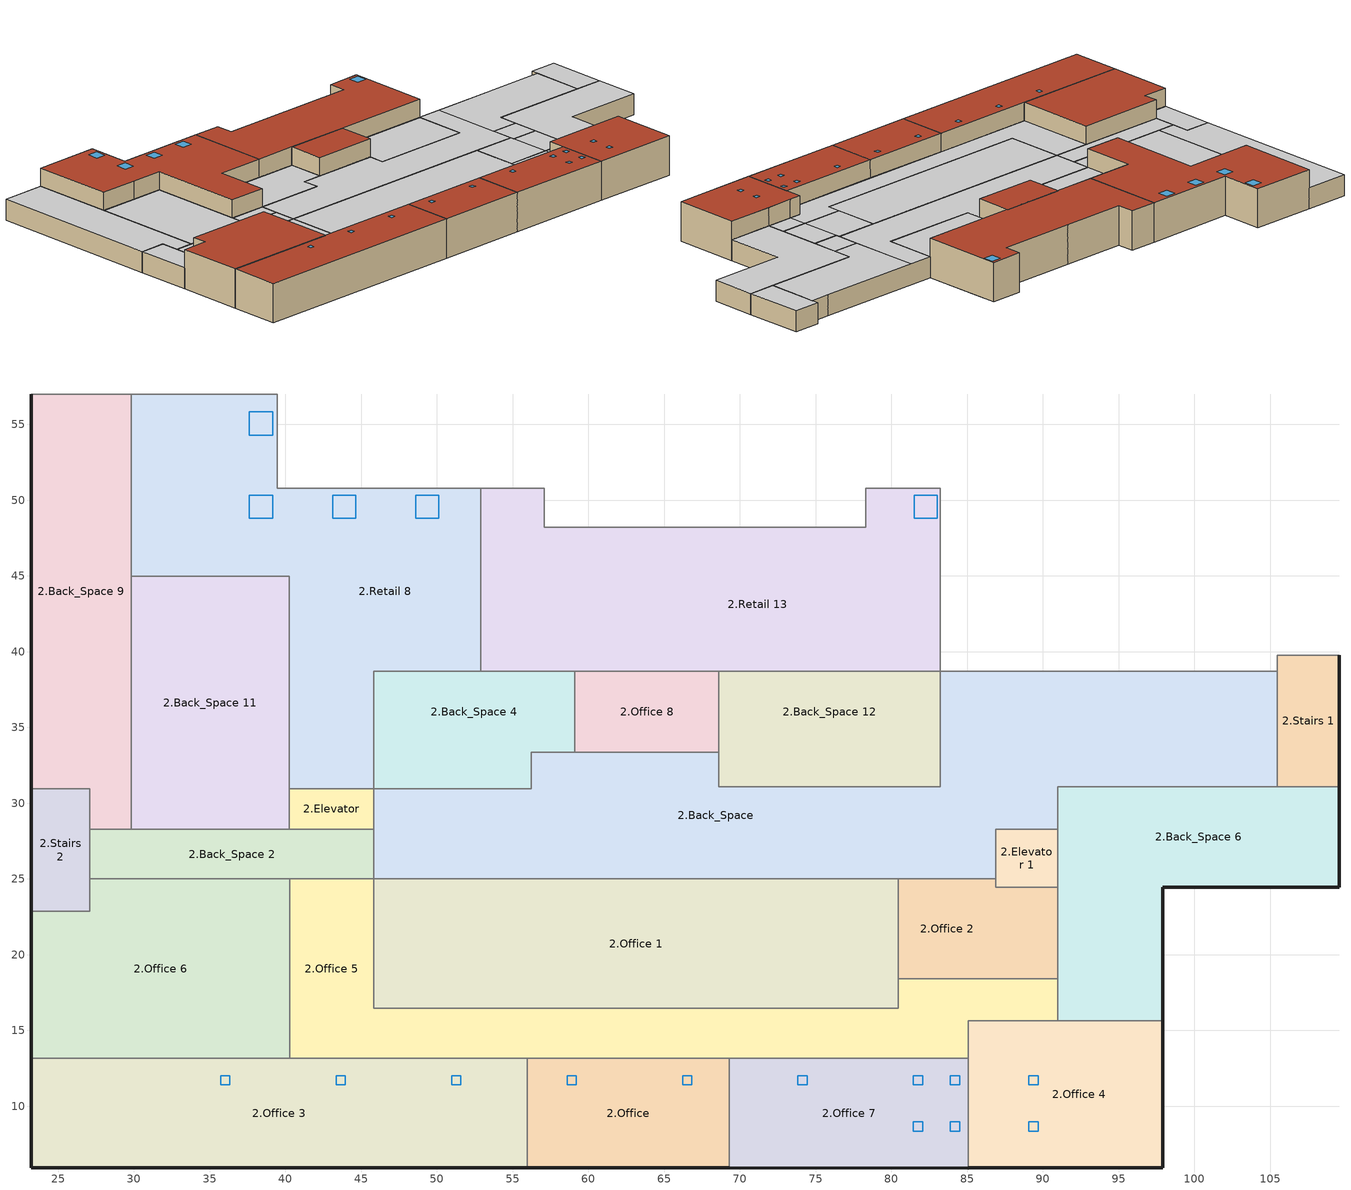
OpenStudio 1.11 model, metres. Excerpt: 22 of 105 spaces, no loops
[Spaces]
2.Office 3
 floor to 1M.Back_Space: 55.94,13.16 55.94,5.92 23.21,5.92 23.21,13.16 z6.1
 wall outside: 23.21,13.16 23.21,5.92 55.94,5.92 z6.1:11.8
 wall to 2.Office 6: 40.27,13.16 23.21,13.16 z6.1:11.8
 wall to 2.Office 5: 55.94,13.16 40.27,13.16 z6.1:9.14
 wall to 2.Office: 55.94,5.92 55.94,13.16 z6.1:11.8
 wall to 2M.Back_Space 2: 55.94,13.16 40.27,13.16 z9.14:11.8
 roof outside: 23.21,5.92 55.94,5.92 55.94,13.16 23.21,13.16 z11.8
 skylight (Tubular Skylight): 51.58,11.41 51.58,12.02 50.97,12.02 50.97,11.41 z11.8; 36.34,11.41 36.34,12.02 35.73,12.02 35.73,11.41 z11.8; 43.96,11.41 43.96,12.02 43.35,12.02 43.35,11.41 z11.8
2.Office
 floor to 1M.Back_Space: 69.3,13.16 69.3,5.92 55.94,5.92 55.94,13.16 z6.1
 wall outside: 55.94,5.92 69.3,5.92 z6.1:11.8
 wall to 2.Office 5: 69.3,13.16 55.94,13.16 z6.1:9.14
 wall to 2.Office 7: 69.3,5.92 69.3,13.16 z6.1:11.8
 wall to 2M.Back_Space 2: 69.3,13.16 55.94,13.16 z9.14:11.8
 roof outside: 55.94,5.92 69.3,5.92 69.3,13.16 55.94,13.16 z11.8
 skylight (Tubular Skylight): 59.2,11.41 59.2,12.02 58.59,12.02 58.59,11.41 z11.8; 66.82,11.41 66.82,12.02 66.21,12.02 66.21,11.41 z11.8
2.Office 7
 floor to 1M.Back_Space: 85.08,13.16 85.08,5.92 69.3,5.92 69.3,13.16 z6.1
 wall outside: 69.3,5.92 85.08,5.92 z6.1:11.8
 wall to 2.Office 5: 85.08,13.16 69.3,13.16 z6.1:9.14
 wall to 2.Office 4: 85.08,5.92 85.08,13.16 z6.1:11.8
 wall to 2M.Back_Space 2: 85.08,13.16 69.3,13.16 z9.14:11.8
 roof outside: 85.08,5.92 85.08,13.16 69.3,13.16 69.3,5.92 z11.8
 skylight (Tubular Skylight): 74.44,11.41 74.44,12.02 73.83,12.02 73.83,11.41 z11.8; 82.06,11.41 82.06,12.02 81.45,12.02 81.45,11.41 z11.8; 84.49,11.41 84.49,12.02 83.88,12.02 83.88,11.41 z11.8; 84.49,8.36 84.49,8.97 83.88,8.97 83.88,8.36 z11.8; 82.06,8.36 82.06,8.97 81.45,8.97 81.45,8.36 z11.8
2.Office 4
 floor ground: 97.91,15.66 97.91,5.92 86.88,5.92 86.88,15.66 z6.1
 floor to 1M.Back_Space: 86.88,15.66 86.88,5.92 85.08,5.92 85.08,15.66 z6.1
 wall outside: 85.08,5.92 97.91,5.92 97.91,15.66 z6.1:11.8
 wall to 2M.Back_Space 2: 86.88,15.66 85.08,15.66 85.08,13.16 z9.14:11.8
 wall to 2M.Back_Space 1: 97.91,15.66 90.96,15.66 86.88,15.66 z9.14:11.8
 wall to 2.Office 5: 90.96,15.66 85.08,15.66 85.08,13.16 z6.1:9.14
 wall to 2.Back_Space 6: 97.91,15.66 90.96,15.66 z6.1:9.14
 roof outside: 85.08,5.92 97.91,5.92 97.91,15.66 85.08,15.66 z11.8
 skylight (Tubular Skylight): 89.68,8.36 89.68,8.97 89.07,8.97 89.07,8.36 z11.8; 89.68,11.41 89.68,12.02 89.07,12.02 89.07,11.41 z11.8
2.Office 6
 floor to 1M.Back_Space: 40.27,25 40.27,13.16 23.21,13.16 23.21,22.86 27.08,22.86 27.08,25 z6.1
 wall outside: 23.21,22.86 23.21,13.16 z6.1:11.8
 wall to 2M.Back_Space 2: 40.27,13.16 40.27,25 27.08,25 z9.14:11.8
 wall to 2M.Stairs 1: 27.08,25 27.08,22.86 23.21,22.86 z9.14:11.8
 wall to 2.Stairs 2: 27.08,25 27.08,22.86 23.21,22.86 z6.1:9.14
 wall to 2.Office 5: 40.27,13.16 40.27,25 z6.1:9.14
 wall to 2.Back_Space 2: 40.27,25 27.08,25 z6.1:9.14
 roof outside: 23.21,13.16 40.27,13.16 40.27,25 27.08,25 27.08,22.86 23.21,22.86 z11.8
2.Retail 8
 floor to 1.Retail 10: 39.45,57.01 39.45,47.53 52.9,47.53 52.9,38.7 45.82,38.7 45.82,30.96 40.24,30.96 40.24,44.99 29.81,44.99 29.81,57.01 z6.1
 floor to 1.Retail 6: 52.9,50.8 52.9,47.53 39.45,47.53 39.45,50.8 z6.1
 wall to 2.Retail 10: 39.45,57.01 29.81,57.01 z6.1:11.8
 wall to 2.Retail 5: 52.9,50.8 39.45,50.8 39.45,57.01 z6.1:11.8
 wall to 2.Retail 13: 52.9,38.7 52.9,50.8 z6.1:11.8
 wall to 2.Back_Space 4: 45.82,30.96 45.82,38.7 52.9,38.7 z6.1:9.14
 wall to 2M.Back_Space 2: 45.82,30.96 45.82,38.7 52.9,38.7 / 29.81,57.01 29.81,44.99 35.43,44.99 40.24,44.99 40.24,30.96 z9.14:11.8
 wall to 2M.Elevator 1: 40.24,30.96 45.82,30.96 z9.14:11.8
 wall to 2.Back_Space 11: 29.81,44.99 35.43,44.99 40.24,44.99 40.24,30.96 z6.1:9.14
 wall to 2.Back_Space 9: 29.81,57.01 29.81,44.99 z6.1:9.14
 wall to 2.Elevator: 40.24,30.96 45.82,30.96 z6.1:9.14
 roof outside: 45.82,30.96 45.82,38.7 52.9,38.7 52.9,50.8 39.45,50.8 39.45,57.01 29.81,57.01 29.81,44.99 40.24,44.99 40.24,30.96 z11.8
 skylight: 44.64,48.82 44.64,50.34 43.11,50.34 43.11,48.82 z11.8; 39.15,48.82 39.15,50.34 37.62,50.34 37.62,48.82 z11.8; 50.12,48.82 50.12,50.34 48.6,50.34 48.6,48.82 z11.8; 39.15,54.3 39.15,55.83 37.62,55.83 37.62,54.3 z11.8
2.Office 8
 floor to 1.Retail 3: 68.61,38.7 68.61,33.37 59.09,33.37 59.09,38.7 z6.1
 wall to 2.Retail 13: 68.61,38.7 59.09,38.7 z6.1:11.8
 wall to 2.Back_Space 12: 68.61,33.37 68.61,38.7 z6.1:9.14
 wall to 2.Back_Space: 59.09,33.37 68.61,33.37 z6.1:9.14
 wall to 2.Back_Space 4: 59.09,38.7 59.09,33.37 z6.1:9.14
 wall to 2M.Back_Space 2: 59.09,38.7 59.09,33.37 68.61,33.37 68.61,38.7 z9.14:11.8
 roof outside: 59.09,33.37 68.61,33.37 68.61,38.7 59.09,38.7 z11.8
2.Retail 13
 floor to 1.Retail 9: 83.2,50.8 83.2,47.53 66.66,47.53 66.66,48.23 78.31,48.23 78.31,50.8 z6.1
 floor to 1.Retail 3: 83.2,47.53 83.2,38.7 59.09,38.7 59.09,47.53 z6.1
 floor to 1.Retail 10: 59.09,47.53 59.09,38.7 52.9,38.7 52.9,47.53 z6.1
 floor to 1.Retail 6: 52.9,50.8 57.08,50.8 57.08,48.23 66.66,48.23 66.66,47.53 52.9,47.53 z6.1
 wall to 2.Retail 5: 57.08,50.8 52.9,50.8 z6.1:11.8
 wall to 2.Retail: 66.66,48.23 57.08,48.23 57.08,50.8 z6.1:11.8
 wall to 2.Retail 16: 78.31,50.8 78.31,48.23 66.66,48.23 z6.1:11.8
 wall to 2.Retail 6: 83.2,50.8 78.31,50.8 z6.1:11.8
 wall to 2.Retail 14: 83.2,38.7 83.2,50.8 z6.1:11.8
 wall to 2.Back_Space 12: 68.61,38.7 83.2,38.7 z6.1:9.14
 wall to 2.Back_Space 4: 52.9,38.7 59.09,38.7 z6.1:9.14
 wall to 2M.Back_Space 2: 52.9,38.7 59.09,38.7 / 68.61,38.7 83.2,38.7 z9.14:11.8
 roof outside: 52.9,38.7 83.2,38.7 83.2,50.8 78.31,50.8 78.31,48.23 57.08,48.23 57.08,50.8 52.9,50.8 z11.8
 skylight: 83.03,48.82 83.03,50.34 81.51,50.34 81.51,48.82 z11.8
2.Office 5
 floor ground: 90.96,18.43 90.96,15.66 86.88,15.66 86.88,18.43 z6.1
 floor to 1M.Back_Space: 40.27,25 45.82,25 45.82,16.47 80.45,16.47 80.45,18.43 86.88,18.43 86.88,15.66 85.08,15.66 85.08,13.16 40.27,13.16 z6.1
 wall to 2.Office 2: 90.96,18.43 80.45,18.43 z6.1:9.14
 wall to 2.Back_Space 6: 90.96,15.66 90.96,18.43 z6.1:9.14
 wall to 2.Back_Space 2: 45.82,25 40.27,25 z6.1:9.14
 wall to 2.Office 1: 80.45,18.43 80.45,16.47 45.82,16.47 45.82,25 z6.1:9.14
 ceiling to 2M.Back_Space 2: 85.08,13.16 85.08,15.66 86.88,15.66 86.88,18.43 80.45,18.43 80.45,16.47 45.82,16.47 45.82,25 40.27,25 40.27,13.16 z9.14
 ceiling to 2M.Back_Space 1: 86.88,15.66 90.96,15.66 90.96,18.43 86.88,18.43 z9.14
2.Back_Space 6
 floor to 1M.Back_Space: 109.56,31.08 109.56,24.46 90.96,24.46 90.96,31.08 z6.1
 floor ground: 97.91,24.46 97.91,15.66 90.96,15.66 90.96,24.46 z6.1
 wall outside: 97.91,15.66 97.91,24.46 109.56,24.46 109.56,31.08 z6.1:9.14
 wall to 2.Office 2: 90.96,24.46 90.96,18.43 z6.1:9.14
 wall to 2.Elevator 1: 90.96,28.27 90.96,24.46 z6.1:9.14
 wall to 2.Back_Space: 105.46,31.08 90.96,31.08 90.96,28.27 z6.1:9.14
 wall to 2.Stairs 1: 109.56,31.08 105.46,31.08 z6.1:9.14
 ceiling to 2M.Back_Space 1: 97.91,15.66 97.91,24.46 109.56,24.46 109.56,31.08 90.96,31.08 90.96,15.66 z9.14
2.Office 1
 floor to 1M.Back_Space: 80.45,25 80.45,16.47 45.82,16.47 45.82,25 z6.1
 wall to 2.Back_Space: 80.45,25 45.82,25 z6.1:9.14
 wall to 2.Office 2: 80.45,18.43 80.45,25 z6.1:9.14
 ceiling to 2M.Back_Space 2: 80.45,16.47 80.45,25 45.82,25 45.82,16.47 z9.14
2.Office 2
 floor ground: 90.96,24.46 90.96,18.43 86.88,18.43 86.88,24.46 z6.1
 floor to 1M.Back_Space: 86.88,25 86.88,18.43 80.45,18.43 80.45,25 z6.1
 wall to 2.Elevator 1: 90.96,24.46 86.88,24.46 86.88,25 z6.1:9.14
 wall to 2.Back_Space: 86.88,25 80.45,25 z6.1:9.14
 ceiling to 2M.Back_Space 2: 80.45,18.43 86.88,18.43 86.88,25 80.45,25 z9.14
 ceiling to 2M.Back_Space 1: 86.88,18.43 90.96,18.43 90.96,24.46 86.88,24.46 z9.14
2.Stairs 2
 floor to 1M.Stairs: 27.08,30.96 27.08,22.86 23.21,22.86 23.21,30.96 z6.1
 wall outside: 23.21,30.96 23.21,22.86 z6.1:9.14
 wall to 2.Back_Space 9: 27.08,28.27 27.08,30.96 23.21,30.96 z6.1:9.14
 wall to 2.Back_Space 2: 27.08,25 27.08,28.27 z6.1:9.14
 ceiling to 2M.Stairs 1: 23.21,22.86 27.08,22.86 27.08,30.96 23.21,30.96 z9.14
2.Elevator 1
 floor to 1M.Elevator 1: 90.96,28.27 90.96,24.46 86.88,24.46 86.88,28.27 z6.1
 wall to 2.Back_Space: 90.96,28.27 86.88,28.27 86.88,25 z6.1:9.14
 ceiling to 2M.Elevator: 90.96,24.46 90.96,28.27 86.88,28.27 86.88,24.46 z9.14
2.Back_Space 2
 floor to 1M.Back_Space: 45.82,28.27 45.82,25 27.08,25 27.08,28.27 z6.1
 wall to 2.Elevator: 45.82,28.27 40.24,28.27 z6.1:9.14
 wall to 2.Back_Space: 45.82,25 45.82,28.27 z6.1:9.14
 wall to 2.Back_Space 9: 29.81,28.27 27.08,28.27 z6.1:9.14
 wall to 2.Back_Space 11: 40.24,28.27 29.81,28.27 z6.1:9.14
 ceiling to 2M.Back_Space 2: 45.82,25 45.82,28.27 27.08,28.27 27.08,25 z9.14
2.Back_Space
 floor to 1.Retail 1: 83.2,38.7 102.57,38.7 102.57,31.08 83.2,31.08 z6.1
 floor to 1M.Back_Space: 68.61,33.37 68.61,31.08 90.96,31.08 90.96,28.27 86.88,28.27 86.88,25 45.82,25 45.82,30.96 56.21,30.96 56.21,33.37 z6.1
 floor to 1M.Back_Space 1: 105.46,38.7 105.46,31.08 102.57,31.08 102.57,38.7 z6.1
 wall to 2.Back_Space 12: 83.2,38.7 83.2,31.08 68.61,31.08 68.61,33.37 z6.1:9.14
 wall to 2.Retail 14: 102.57,38.7 83.2,38.7 z6.1:9.14
 wall to 2.Back_Space 5: 105.46,38.7 102.57,38.7 z6.1:9.14
 wall to 2.Stairs 1: 105.46,31.08 105.46,38.7 z6.1:9.14
 wall to 2.Elevator: 45.82,30.96 45.82,28.27 z6.1:9.14
 wall to 2.Back_Space 4: 59.09,33.37 56.21,33.37 56.21,30.96 45.82,30.96 z6.1:9.14
 ceiling to 2M.Back_Space 1: 90.96,28.27 90.96,31.08 105.46,31.08 105.46,38.7 86.88,38.7 86.88,28.27 z9.14
 ceiling to 2M.Back_Space 2: 86.88,25 86.88,38.7 83.2,38.7 83.2,31.08 68.61,31.08 68.61,33.37 56.21,33.37 56.21,30.96 45.82,30.96 45.82,25 z9.14
2.Back_Space 9
 floor to 1M.Back_Space: 27.08,30.96 29.81,30.96 29.81,28.27 27.08,28.27 z6.1
 floor to 1M.Back_Space 3: 29.81,57.01 29.81,30.96 23.21,30.96 23.21,57.01 z6.1
 wall outside: 23.21,57.01 23.21,30.96 z6.1:9.14
 wall to 2.Back_Space 11: 29.81,28.27 29.81,44.99 z6.1:9.14
 wall to 2.Retail 10: 29.81,57.01 23.21,57.01 z6.1:9.14
 ceiling to 2M.Back_Space 2: 29.81,28.27 29.81,57.01 23.21,57.01 23.21,30.96 27.08,30.96 27.08,28.27 z9.14
2.Back_Space 11
 floor to 1.Retail 10: 40.24,44.99 40.24,28.27 29.81,28.27 29.81,44.99 z6.1
 wall to 2.Elevator: 40.24,28.27 40.24,30.96 z6.1:9.14
 ceiling to 2M.Back_Space 2: 40.24,28.27 40.24,44.99 29.81,44.99 29.81,28.27 z9.14
2.Elevator
 floor to 1M.Elevator: 45.82,30.96 45.82,28.27 40.24,28.27 40.24,30.96 z6.1
 ceiling to 2M.Elevator 1: 45.82,28.27 45.82,30.96 40.24,30.96 40.24,28.27 z9.14
2.Back_Space 4
 floor to 1.Retail 10: 59.09,38.7 59.09,33.37 45.82,33.37 45.82,38.7 z6.1
 floor to 1M.Back_Space: 45.82,33.37 56.21,33.37 56.21,30.96 45.82,30.96 z6.1
 ceiling to 2M.Back_Space 2: 56.21,30.96 56.21,33.37 59.09,33.37 59.09,38.7 45.82,38.7 45.82,30.96 z9.14
2.Back_Space 12
 floor to 1.Retail 3: 83.2,38.7 83.2,33.37 68.61,33.37 68.61,38.7 z6.1
 floor to 1M.Back_Space: 68.61,33.37 83.2,33.37 83.2,31.08 68.61,31.08 z6.1
 ceiling to 2M.Back_Space 2: 83.2,31.08 83.2,38.7 68.61,38.7 68.61,31.08 z9.14
2.Stairs 1
 floor to 1M.Stairs 1: 109.56,39.77 109.56,31.08 105.46,31.08 105.46,39.77 z6.1
 wall outside: 109.56,31.08 109.56,39.77 z6.1:9.14
 wall to 2.Back_Space 5: 109.56,39.77 105.46,39.77 105.46,38.7 z6.1:9.14
 ceiling to 2M.Stairs 2: 109.56,31.08 109.56,39.77 105.46,39.77 105.46,31.08 z9.14
[Building]
Building 1: Space Type=Retail; Default Construction Set=Proposed Con Set; Default Schedule Set=90.1-2007 - Retail - Retail Schedule Set
[ClimateZones]
Climate Zone Institution Name 1=ASHRAE; Climate Zone Document Name 1=ANSI/ASHRAE Standard 169; Climate Zone Document Year 1=2006; Climate Zone Institution Name 2=CEC; Climate Zone Document Name 2=California Climate Zone Descriptions; Climate Zone Document Year 2=1995
[Site]
Fort Collins  Awos: Latitude {deg}=40.45; Longitude {deg}=-105.02; Time Zone {hr}=-7; Elevation {m}=1529
[SizingPeriod:DesignDay] Barometric Pressure {Pa}=83011; Sky Clearness=0; Rain Indicator=0; Snow Indicator=0; Day of Month=21; Daylight Saving Time Indicator=0; Dry-Bulb Temperature Range Modifier Type=DefaultMultipliers
Name | Maximum Dry-Bulb Temperature {C} | Daily Dry-Bulb Temperature Range {deltaC} | Humidity Indicating Conditions at Maximum Dry-Bulb | Wind Speed {m/s} | Wind Direction {deg} | Month | Day Type | Humidity Indicating Type | Solar Model Indicator | ASHRAE Taub | ASHRAE Taud
Denver Intl Ap Ann Htg Wind 99.6% Condns WS=>MCDB | 1.8 | 0 | 1.8 | 14.1 | 160 | 12 | WinterDesignDay | Wetbulb | ASHRAEClearSky
Denver Intl Ap Ann Clg .4% Condns DP=>MDB | 19.9 | 15.2 | 16 | 4.2 | 80 | 7 | SummerDesignDay | Dewpoint | ASHRAETau | 0.424 | 2.012
Denver Intl Ap Ann Clg .4% Condns Enth=>MDB | 27 | 15.2 | 58300 | 4.2 | 80 | 7 | SummerDesignDay | Enthalpy | ASHRAETau | 0.424 | 2.012
Denver Intl Ap Ann Clg .4% Condns WB=>MDB | 27.3 | 15.2 | 18.3 | 4.2 | 80 | 7 | SummerDesignDay | Wetbulb | ASHRAETau | 0.424 | 2.012
[Construction]
ExtSlab 4in ClimateZone 1-8: MAT-CC05 4 HW CONCRETE
Exterior Door: F08 Metal surface, I01 25mm insulation board
Interior Ceiling: M11 100mm lightweight concrete, F05 Ceiling air space resistance, F16 Acoustic tile
Interior Door; Interior Partition: G05 25mm wood
Interior Floor: F16 Acoustic tile, F05 Ceiling air space resistance, M11 100mm lightweight concrete
Interior Wall: G01a 19mm gypsum board, F04 Wall air space resistance, G01a 19mm gypsum board
Interior Window: Clear 3mm
90.1-2007 Nonres 5B Roof IEAD: Roof Insulation [14], Metal Decking 1
Dynamic Glass Tint 4: Dynamic Glass Tint 4 Material
Low-e Tinted Glazing: Low-e Tinted Glass Material
Kalwall Skylight: Kalwall Skylight Material
Tubular Skylight: Tubular Skylight Material
8 in Metal Studs with R-25 batt and 1.5 in rigid: MAT-SHEATH 1, Wall Insulation [10]_R-value to: 15.034081338169782 (ft^2*h*R/Btu), 1/2IN Gypsum 1
Dynamic Glass Tint 4 Skylight: Dynamic Glass Tint 4 Material Skylight
[Material] Thermal Absorptance=0.9
Name | Roughness | Thickness {m} | Conductivity {W/m-K} | Density {kg/m3} | Specific Heat {J/kg-K} | Solar Absorptance | Visible Absorptance
MAT-CC05 4 HW CONCRETE | Rough | 0.1016 | 1.311 | 2240 | 836.8 | 0.85 | 0.85
F08 Metal surface | Smooth | 0.0008 | 45.28 | 7824 | 500 | 0.7 | 0.7
I01 25mm insulation board | MediumRough | 0.0254 | 0.03 | 43 | 1210 | 0.6 | 0.6
M11 100mm lightweight concrete | MediumRough | 0.1016 | 0.53 | 1280 | 840 | 0.5 | 0.5
F16 Acoustic tile | MediumSmooth | 0.0191 | 0.06 | 368 | 590 | 0.3 | 0.3
G05 25mm wood | MediumSmooth | 0.0254 | 0.15 | 608 | 1630 | 0.5 | 0.5
G01a 19mm gypsum board | MediumSmooth | 0.019 | 0.16 | 800 | 1090 | 0.4 | 0.4
1/2IN Gypsum 1 | Smooth | 0.01271 | 0.16 | 784.9 | 830 | 0.92 | 0.92
Roof Insulation [14] | MediumRough | 0.167335 | 0.049 | 265 | 836.8 | 0.7 | 0.7
Metal Decking 1 | MediumSmooth | 0.001524 | 45.006 | 7680 | 418.4 | 0.7 | 0.3
Wall Insulation [10]_R-value to: 15.034081338169782 (ft^2*h*R/Btu) | MediumRough | 0.119144 | 0.045 | 265 | 836.8 | 0.7 | 0.7
[Material:NoMass]
MAT-SHEATH 1: Roughness=Rough; Thermal Resistance {m2-K/W}=0.36256; Thermal Absorptance=0.9; Solar Absorptance=0.7; Visible Absorptance=0.7
[Material:AirGap]
Name | Thermal Resistance {m2-K/W}
F05 Ceiling air space resistance | 0.18
F04 Wall air space resistance | 0.15
[WindowMaterial:Glazing]
Clear 3mm: Optical Data Type=SpectralAverage; Thickness {m}=0.003; Solar Transmittance at Normal Incidence=0.837; Front Side Solar Reflectance at Normal Incidence=0.075; Back Side Solar Reflectance at Normal Incidence=0; Visible Transmittance at Normal Incidence=0.898; Front Side Visible Reflectance at Normal Incidence=0.081; Back Side Visible Reflectance at Normal Incidence=0; Infrared Transmittance at Normal Incidence=0; Front Side Infrared Hemispherical Emissivity=0.84; Back Side Infrared Hemispherical Emissivity=0.84; Conductivity {W/m-K}=0.9; Dirt Correction Factor for Solar and Visible Transmittance=1; Solar Diffusing=No
[DefaultSurfaceConstructions]
Name | Floor Construction | Wall Construction | Roof Ceiling Construction
Default Surface Constructions 14 | Interior Floor | Interior Wall | Interior Ceiling
Default Surface Constructions 15 | ExtSlab 4in ClimateZone 1-8 | ExtSlab 4in ClimateZone 1-8 | ExtSlab 4in ClimateZone 1-8
Default Surface Constructions 13 adj ext wall insulation | ExtSlab 4in ClimateZone 1-8 | 8 in Metal Studs with R-25 batt and 1.5 in rigid | 90.1-2007 Nonres 5B Roof IEAD
[DefaultSubSurfaceConstructions]
Name | Fixed Window Construction | Operable Window Construction | Door Construction | Skylight Construction | Tubular Daylight Dome Construction | Tubular Daylight Diffuser Construction
Default Sub Surface Constructions 9 | Low-e Tinted Glazing | Low-e Tinted Glazing | Exterior Door | Kalwall Skylight | Interior Window | Interior Window
Default Sub Surface Constructions 10 | Interior Window | Interior Window | Interior Door
[WindowMaterial:SimpleGlazingSystem]
Name | U-Factor {W/m2-K} | Solar Heat Gain Coefficient | Visible Transmittance
Kalwall Skylight Material | 1.6467 | 0.29 | 0.5
Tubular Skylight Material | 3.46374 | 0.27 | 0.5
Low-e Tinted Glass Material | 2.38487 | 0.3 | 0.513
Dynamic Glass Tint 4 Material; Dynamic Glass Tint 4 Material Skylight | 2.38487 | 0.05 | 0.01
[DefaultConstructionSet]
Proposed Con Set: Default Exterior Surface Constructions=Default Surface Constructions 13 adj ext wall insulation; Default Interior Surface Constructions=Default Surface Constructions 14; Default Ground Contact Surface Constructions=Default Surface Constructions 15; Default Exterior SubSurface Constructions=Default Sub Surface Constructions 9; Default Interior SubSurface Constructions=Default Sub Surface Constructions 10; Interior Partition Construction=Interior Partition
[SpaceType]
Name | Default Schedule Set | Design Specification Outdoor Air Object | Standards Building Type | Standards Space Type
Back_Space; Stairs | 90.1-2007 - Retail - Back_Space Schedule Set | 90.1-2007 - Retail - Back_Space Ventilation | Retail | Back_Space
Retail | 90.1-2007 - Retail - Retail Schedule Set | 90.1-2007 - Retail - Retail Ventilation | Retail | Retail
Elevator |  |  | Retail | Back_Space
Office | 90.1-2007 - Retail - Retail Schedule Set | 189.1-2009 - Office - OpenOffice - CZ1-3 Ventilation | Office | ClosedOffice
[DefaultScheduleSet] Number of People Schedule=Retail Bldg Occ; People Activity Level Schedule=Retail Activity; Lighting Schedule=Retail Bldg Light; Electric Equipment Schedule=Retail Bldg Equip; Infiltration Schedule=Retail Infil Half On
90.1-2007 - Retail - Back_Space Schedule Set; 90.1-2007 - Retail - Retail Schedule Set
[Lights:Definition] Design Level Calculation Method=Watts/Area
Name | Watts per Space Floor Area {W/m2} | Fraction Visible
90.1-2007 - Retail - Back_Space Lights Definition | 7.96529
90.1-2007 - Retail - Retail Lights Definition | 12.2709
Office Lights | 11.9479 | 0
[Lights]
Name | Lights Definition | Space or SpaceType | Schedule
90.1-2007 - Retail - Back_Space Lights | 90.1-2007 - Retail - Back_Space Lights Definition | Back_Space
90.1-2007 - Retail - Retail Lights | 90.1-2007 - Retail - Retail Lights Definition | Retail
90.1-2007 - Retail - Back_Space Lights 1 | 90.1-2007 - Retail - Back_Space Lights Definition | Stairs
Lights 1 | Office Lights | Office | Office Lights
[DesignSpecification:OutdoorAir] Outdoor Air Method=Sum
Name | Outdoor Air Flow per Floor Area {m3/s-m2} | Outdoor Air Flow per Person {m3/s-person} | Outdoor Air Flow Rate {m3/s}
90.1-2007 - Retail - Back_Space Ventilation | 0.0006096
90.1-2007 - Retail - Retail Ventilation | 0.0006096 | 0.00353961
189.1-2009 - Office - OpenOffice - CZ1-3 Ventilation |  | 0.00235974 | 2.83168e-05
[People:Definition] Number of People Calculation Method=People/Area; Fraction Radiant=0.3
Name | People per Space Floor Area {person/m2}
90.1-2007 - Retail - Back_Space People Definition | 0.0358438
90.1-2007 - Retail - Retail People Definition | 0.161459
Office People | 0.0565105
[People]
Name | People Definition | Space or SpaceType | Number of People Schedule
90.1-2007 - Retail - Back_Space People | 90.1-2007 - Retail - Back_Space People Definition | Back_Space
90.1-2007 - Retail - Retail People | 90.1-2007 - Retail - Retail People Definition | Retail
90.1-2007 - Retail - Back_Space People 1 | 90.1-2007 - Retail - Back_Space People Definition | Stairs
People 1 | Office People | Office | Office Occ
[SpaceInfiltration:DesignFlowRate] Design Flow Rate Calculation Method=Flow/ExteriorArea; Flow per Exterior Surface Area {m3/s-m2}=0.000226568
Name | Space or SpaceType
90.1-2007 - Retail - Back_Space Infiltration | Back_Space
90.1-2007 - Retail - Retail Infiltration | Retail
90.1-2007 - Retail - Back_Space Infiltration 1 | Stairs
90.1-2007 - Retail - Retail Infiltration 1 | Office
[ElectricEquipment:Definition] Design Level Calculation Method=Watts/Area
Name | Watts per Space Floor Area {W/m2} | Fraction Latent
90.1-2007 - Retail - Back_Space Electric Equipment Definition | 5.8771
90.1-2007 - Retail - Retail Electric Equipment Definition | 5.38196
Elevator Load | 107.639
Office Equipment | 7.64238 | 0
[ElectricEquipment]
Name | Electric Equipment Definition | Space or SpaceType | Schedule
90.1-2007 - Retail - Back_Space Electric Equipment | 90.1-2007 - Retail - Back_Space Electric Equipment Definition | Back_Space
90.1-2007 - Retail - Retail Electric Equipment | 90.1-2007 - Retail - Retail Electric Equipment Definition | Retail
Electric Equipment 1 | Elevator Load | Elevator | Elevator Commerical Sch
90.1-2007 - Retail - Back_Space Electric Equipment 1 | 90.1-2007 - Retail - Back_Space Electric Equipment Definition | Stairs
Electric Equipment 2 | Office Equipment | Office | Office Bldg Equipment
[ThermostatSetpoint:DualSetpoint]
Name | Heating Setpoint Temperature Schedule | Cooling Setpoint Temperature Schedule
2.Back_Space Zone Thermostat; 2.Back_Space 2 Zone Thermostat; 2.Back_Space 4 Zone Thermostat; 2.Back_Space 6 Zone Thermostat; 2.Back_Space 9 Zone Thermostat; 2.Back_Space 11 Zone Thermostat; 2.Back_Space 12 Zone Thermostat; 2.Office Zone Thermostat; 2.Office 1 Zone Thermostat; 2.Office 2 Zone Thermostat; 2.Office 3 Zone Thermostat; 2.Office 4 Zone Thermostat; 2.Office 5 Zone Thermostat; 2.Retail 8 Zone Thermostat; 2.Office 6 Zone Thermostat; 2.Office 7 Zone Thermostat; 2.Office 8 Zone Thermostat; 2.Retail 13 Zone Thermostat | Retail HtgSetp | Retail ClgSetp
2.Stairs 1 Zone Thermostat; 2.Stairs 2 Zone Thermostat | Unit Heater Htg Sch | Unit Heater Clg Sch
[Space] Building Story=2
Name | Space Type | Thermal Zone
2.Office 3 | Office | 2.Office 3 Zone
2.Office | Office | 2.Office Zone
2.Office 7 | Office | 2.Office 7 Zone
2.Office 4 | Office | 2.Office 4 Zone
2.Office 6 | Office | 2.Office 6 Zone
2.Retail 8 |  | 2.Retail 8 Zone
2.Office 8 | Office | 2.Office 8 Zone
2.Retail 13 |  | 2.Retail 13 Zone
2.Office 5 | Office | 2.Office 5 Zone
2.Back_Space 6 | Back_Space | 2.Back_Space 6 Zone
2.Office 1 | Office | 2.Office 1 Zone
2.Office 2 | Office | 2.Office 2 Zone
2.Stairs 2 | Stairs | 2.Stairs 2 Zone
2.Elevator 1 | Elevator | 2.Elevator 1 Zone
2.Back_Space 2 | Back_Space | 2.Back_Space 2 Zone
2.Back_Space | Back_Space | 2.Back_Space Zone
2.Back_Space 9 | Back_Space | 2.Back_Space 9 Zone
2.Back_Space 11 | Back_Space | 2.Back_Space 11 Zone
2.Elevator | Elevator | 2.Elevator Zone
2.Back_Space 4 | Back_Space | 2.Back_Space 4 Zone
2.Back_Space 12 | Back_Space | 2.Back_Space 12 Zone
2.Stairs 1 | Stairs | 2.Stairs 1 Zone
[BuildingStory]
2
[ThermalZone] Use Ideal Air Loads=No
Name | Thermostat
2.Back_Space Zone | 2.Back_Space Zone Thermostat
2.Stairs 1 Zone | 2.Stairs 1 Zone Thermostat
2.Back_Space 2 Zone | 2.Back_Space 2 Zone Thermostat
2.Office Zone | 2.Office Zone Thermostat
2.Office 1 Zone | 2.Office 1 Zone Thermostat
2.Office 2 Zone | 2.Office 2 Zone Thermostat
2.Office 3 Zone | 2.Office 3 Zone Thermostat
2.Office 4 Zone | 2.Office 4 Zone Thermostat
2.Back_Space 4 Zone | 2.Back_Space 4 Zone Thermostat
2.Elevator Zone; 2.Elevator 1 Zone
2.Office 5 Zone | 2.Office 5 Zone Thermostat
2.Retail 8 Zone | 2.Retail 8 Zone Thermostat
2.Stairs 2 Zone | 2.Stairs 2 Zone Thermostat
2.Back_Space 6 Zone | 2.Back_Space 6 Zone Thermostat
2.Office 6 Zone | 2.Office 6 Zone Thermostat
2.Office 7 Zone | 2.Office 7 Zone Thermostat
2.Office 8 Zone | 2.Office 8 Zone Thermostat
2.Back_Space 9 Zone | 2.Back_Space 9 Zone Thermostat
2.Retail 13 Zone | 2.Retail 13 Zone Thermostat
2.Back_Space 11 Zone | 2.Back_Space 11 Zone Thermostat
2.Back_Space 12 Zone | 2.Back_Space 12 Zone Thermostat
[Exterior:Lights:Definition]
16600.0 w Exterior Lighting Definition: Design Level {W}=16600
[ShadingControl] Shading Type=SwitchableGlazing
Name | Construction with Shading | Setpoint
Shading Control 1 | Dynamic Glass Tint 4 | 85
Shading Control 2 | Dynamic Glass Tint 4 Skylight
[Exterior:Lights]
16600.0 w Exterior Light: Exterior Lights Definition=16600.0 w Exterior Lighting Definition; Schedule=16600.0 w Exterior Lights Sch; Control Option=AstronomicalClock
[Schedule:Ruleset]
Name | Default Day Schedule | Summer Design Day Schedule | Winter Design Day Schedule
Retail Bldg Light | Retail Bldg Light Default Schedule | Retail Bldg Light Summer Design Day | Retail Bldg Light Winter Design Day
Retail Bldg Occ | Retail Bldg Occ Default Schedule | Retail Bldg Occ Summer Design Day | Retail Bldg Occ Winter Design Day
Retail Activity | Retail Activity Default Schedule | Retail Activity Summer Design Day | Retail Activity Winter Design Day
Retail Infil Half On | Retail Infil Half On Default Schedule | Retail Infil Half On Summer Design Day | Retail Infil Half On Winter Design Day
Retail Bldg Equip | Retail Bldg Equip Default Schedule | Retail Bldg Equip Summer Design Day | Retail Bldg Equip Winter Design Day
Retail HtgSetp | Retail HtgSetp Default Schedule | Retail HtgSetp Summer Design Day | Retail HtgSetp Winter Design Day
Retail ClgSetp | Retail ClgSetp Default Schedule | Retail ClgSetp Summer Design Day | Retail ClgSetp Winter Design Day
Elevator Commerical Sch | Schedule Day 1
Unit Heater Htg Sch | Schedule Day 2
Unit Heater Clg Sch | Schedule Day 3
Office Bldg Equipment | Schedule Day 6
Office Occ | Schedule Day 8
Office Lights | Schedule Day 10
[Schedule:Day]
Retail Bldg Light Default Schedule: 8, 0, 0.3, 9, 0, 0.5, 18, 0, 0.9, 20, 0, 0.6, 21, 0, 0.5, 24, 0, 0.3
Retail Bldg Light Summer Design Day; Retail Bldg Occ Summer Design Day; Retail Bldg Occ Winter Design Day; Retail Infil Half On Winter Design Day; Retail Bldg Equip Summer Design Day: 24, 0, 1
Retail Bldg Light Winter Design Day; Retail Bldg Equip Winter Design Day; Schedule Day 9: 24, 0, 0
Retail Bldg Light Rule 1 Day Schedule: 10, 0, 0.3, 12, 0, 0.4, 17, 0, 0.6, 19, 0, 0.4, 24, 0, 0.3
Retail Bldg Light Rule 2 Day Schedule: 8, 0, 0.3, 9, 0, 0.3, 10, 0, 0.6, 18, 0, 0.9, 19, 0, 0.5, 24, 0, 0.3
Retail Bldg Occ Default Schedule: 8, 0, 0.1, 9, 0, 0.2, 11, 0, 0.5, 15, 0, 0.7, 16, 0, 0.8, 17, 0, 0.7, 19, 0, 0.5, 21, 0, 0.3, 24, 0, 0.1
Retail Bldg Occ Rule 1 Day Schedule: 9, 0, 0.1, 10, 0, 0.1, 12, 0, 0.2, 17, 0, 0.4, 18, 0, 0.2, 19, 0, 0.1, 24, 0, 0.1
Retail Bldg Occ Rule 2 Day Schedule: 7, 0, 0.1, 8, 0, 0.1, 9, 0, 0.2, 10, 0, 0.5, 11, 0, 0.6, 17, 0, 0.8, 18, 0, 0.6, 21, 0, 0.2, 22, 0, 0.1, 24, 0, 0.1
Retail Activity Default Schedule; Retail Activity Summer Design Day; Retail Activity Winter Design Day: 24, 0, 120
Retail Infil Half On Default Schedule; Retail Infil Half On Summer Design Day: 6, 0, 1, 21, 0, 0.5, 24, 0, 1
Retail Infil Half On Rule 1 Day Schedule: 8, 0, 1, 17, 0, 0.5, 24, 0, 1
Retail Infil Half On Rule 2 Day Schedule: 6, 0, 1, 22, 0, 0.5, 24, 0, 1
Retail Bldg Equip Default Schedule: 8, 0, 0.4, 9, 0, 0.7, 18, 0, 0.9, 20, 0, 0.8, 21, 0, 0.7, 24, 0, 0.4
Retail Bldg Equip Rule 1 Day Schedule: 10, 0, 0.44, 12, 0, 0.6, 17, 0, 0.8, 18, 0, 0.6, 19, 0, 0.4, 24, 0, 0.4
Retail Bldg Equip Rule 2 Day Schedule: 8, 0, 0.4, 9, 0, 0.5, 10, 0, 0.8, 18, 0, 0.9, 19, 0, 0.7, 22, 0, 0.5, 24, 0, 0.4
Retail HtgSetp Default Schedule: 6, 0, 15.6, 21, 0, 21, 24, 0, 15.6
Retail HtgSetp Summer Design Day: 24, 0, 15.6
Retail HtgSetp Winter Design Day: 24, 0, 21
Retail HtgSetp Rule 1 Day Schedule: 8, 0, 15.6, 19, 0, 21, 24, 0, 15.6
Retail HtgSetp Rule 2 Day Schedule: 6, 0, 15.6, 22, 0, 21, 24, 0, 15.6
Retail ClgSetp Default Schedule; Retail ClgSetp Summer Design Day: 6, 0, 30, 21, 0, 24, 24, 0, 30
Retail ClgSetp Winter Design Day: 24, 0, 30
Retail ClgSetp Rule 1 Day Schedule: 8, 0, 30, 19, 0, 24, 24, 0, 30
Retail ClgSetp Rule 2 Day Schedule: 6, 0, 30, 22, 0, 24, 24, 0, 30
Schedule Day 1: 5, 0, 0, 19, 0, 0.9, 20, 0, 0.5, 24, 0, 0
Schedule Day 2: 24, 0, 10
Schedule Day 3: 24, 0, 93.3333
Schedule Day 6: 8, 0, 0.4, 12, 0, 0.9, 13, 0, 0.8, 17, 0, 0.9, 18, 0, 0.85, 20, 0, 0.6, 22, 0, 0.5, 24, 0, 0.4
Schedule Day 7: 24, 0, 0.3
Schedule Day 8: 6, 0, 0, 7, 0, 0.1, 8, 0, 0.2, 12, 0, 0.95, 13, 0, 0.5, 17, 0, 0.95, 18, 0, 0.7, 20, 0, 0.4, 22, 0, 0.1, 24, 0, 0.05
Schedule Day 10: 5, 0, 0.05, 7, 0, 0.1, 8, 0, 0.3, 17, 0, 0.9, 18, 0, 0.7, 20, 0, 0.5, 22, 0, 0.3, 23, 0, 0.1, 24, 0, 0.05
Schedule Day 11: 24, 0, 0.05
[Schedule:Rule]
Name | Schedule Ruleset | Rule Order | Day Schedule | Apply Sunday | Apply Monday | Apply Tuesday | Apply Wednesday | Apply Thursday | Apply Friday | Apply Saturday | Date Specification Type | Start Month | Start Day | End Month | End Day
Retail Bldg Light Rule 1 | Retail Bldg Light | 0 | Retail Bldg Light Rule 1 Day Schedule | Yes | No | No | No | No | No | No | DateRange | 1 | 1 | 12 | 31
Retail Bldg Light Rule 2 | Retail Bldg Light | 1 | Retail Bldg Light Rule 2 Day Schedule | No | No | No | No | No | No | Yes | DateRange | 1 | 1 | 12 | 31
Retail Bldg Occ Rule 1 | Retail Bldg Occ | 0 | Retail Bldg Occ Rule 1 Day Schedule | Yes | No | No | No | No | No | No | DateRange | 1 | 1 | 12 | 31
Retail Bldg Occ Rule 2 | Retail Bldg Occ | 1 | Retail Bldg Occ Rule 2 Day Schedule | No | No | No | No | No | No | Yes | DateRange | 1 | 1 | 12 | 31
Retail Infil Half On Rule 1 | Retail Infil Half On | 0 | Retail Infil Half On Rule 1 Day Schedule | Yes | No | No | No | No | No | No | DateRange | 1 | 1 | 12 | 31
Retail Infil Half On Rule 2 | Retail Infil Half On | 1 | Retail Infil Half On Rule 2 Day Schedule | No | No | No | No | No | No | Yes | DateRange | 1 | 1 | 12 | 31
Retail Bldg Equip Rule 1 | Retail Bldg Equip | 0 | Retail Bldg Equip Rule 1 Day Schedule | Yes | No | No | No | No | No | No | DateRange | 1 | 1 | 12 | 31
Retail Bldg Equip Rule 2 | Retail Bldg Equip | 1 | Retail Bldg Equip Rule 2 Day Schedule | No | No | No | No | No | No | Yes | DateRange | 1 | 1 | 12 | 31
Retail HtgSetp Rule 1 | Retail HtgSetp | 0 | Retail HtgSetp Rule 1 Day Schedule | Yes | No | No | No | No | No | No | DateRange | 1 | 1 | 12 | 31
Retail HtgSetp Rule 2 | Retail HtgSetp | 1 | Retail HtgSetp Rule 2 Day Schedule | No | No | No | No | No | No | Yes | DateRange | 1 | 1 | 12 | 31
Retail ClgSetp Rule 1 | Retail ClgSetp | 0 | Retail ClgSetp Rule 1 Day Schedule | Yes | No | No | No | No | No | No | DateRange | 1 | 1 | 12 | 31
Retail ClgSetp Rule 2 | Retail ClgSetp | 1 | Retail ClgSetp Rule 2 Day Schedule | No | No | No | No | No | No | Yes | DateRange | 1 | 1 | 12 | 31
Schedule Rule 1 | Office Bldg Equipment | 0 | Schedule Day 7 | Yes |  |  |  |  |  | Yes
Schedule Rule 2 | Office Occ | 0 | Schedule Day 9 | Yes |  |  |  |  |  | Yes
Schedule Rule 3 | Office Lights | 0 | Schedule Day 11 | Yes |  |  |  |  |  | Yes
[Schedule:Constant]
16600.0 w Exterior Lights Sch: Value=1
